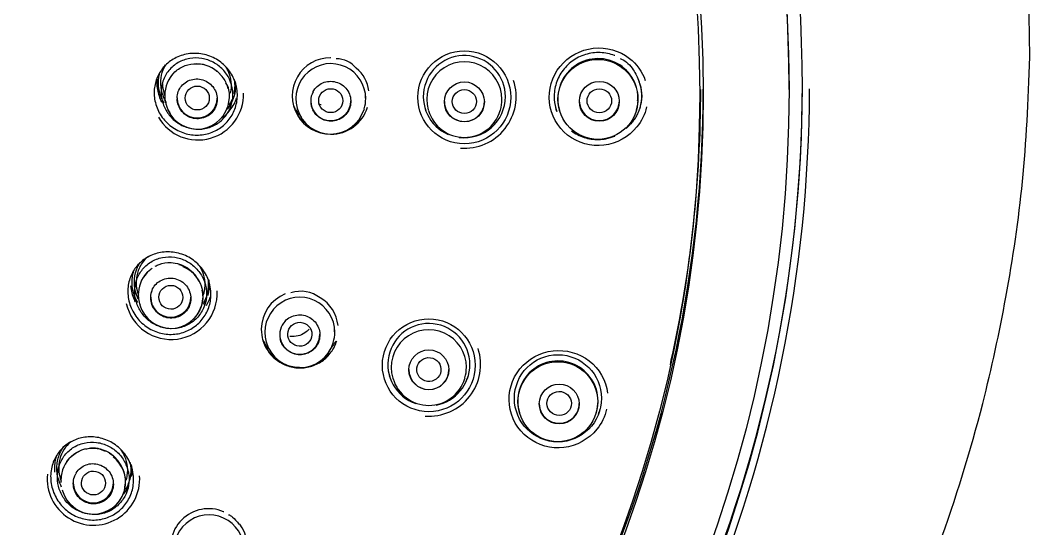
# Model space of a CAD drawing. Header units: millimetres. Extents: x -60 to 7633, y -2614 to 2146.
# Drawn here: x 5531.48 to 5569.26, y 1639.13 to 1658.15 of the extents above; entities that cross this region are included whole.
import ezdxf

# ---------------------------------------------------------------- set-up
doc = ezdxf.new("R2010")
doc.units = ezdxf.units.MM
doc.layers.get('0').update_dxf_attribs({"color": 250})

msp = doc.modelspace()

# ---------------------------------------------------------------- linework, layer by layer
at = {"linetype": 'Continuous'}
for p, q in [((5543.095, 1656.748), (5543.091, 1656.748)), ((5553.723, 1656.825), (5553.721, 1656.826)), ((5538.838, 1656.228), (5538.833, 1656.232)), ((5560.248, 1655.559), (5560.248, 1655.697)), ((5536.856, 1655.434), (5536.891, 1655.317)), ((5537.348, 1655.244), (5537.348, 1655.213)), ((5539.263, 1654.948), (5539.304, 1655.266)), ((5536.935, 1654.994), (5536.948, 1654.952)), ((5539.256, 1654.924), (5539.259, 1654.933)), ((5541.84, 1654.864), (5541.851, 1654.828)), ((5544.35, 1654.818), (5544.356, 1654.838)), ((5546.745, 1654.792), (5546.753, 1654.766)), ((5549.443, 1654.768), (5549.451, 1654.795)), ((5551.651, 1654.772), (5551.656, 1654.754)), ((5554.533, 1654.772), (5554.543, 1654.807)), ((5553.722, 1653.82), (5553.73, 1653.824)), ((5535.868, 1647.979), (5535.902, 1647.866)), ((5536.389, 1647.987), (5536.381, 1647.956)), ((5538.272, 1647.488), (5538.319, 1647.812)), ((5535.95, 1647.531), (5535.961, 1647.492)), ((5538.267, 1647.473), (5538.27, 1647.482)), ((5540.683, 1646.122), (5540.694, 1646.086)), ((5543.191, 1646.083), (5543.197, 1646.103)), ((5555.805, 1645.269), (5555.841, 1645.436)), ((5545.417, 1644.769), (5545.425, 1644.742)), ((5548.114, 1644.75), (5548.122, 1644.777)), ((5553.035, 1643.472), (5553.045, 1643.507)), ((5550.153, 1643.467), (5550.158, 1643.448)), ((5533.571, 1641.222), (5533.555, 1641.195)), ((5532.975, 1641.017), (5533.004, 1640.921)), ((5533.05, 1640.59), (5533.063, 1640.548)), ((5535.368, 1640.525), (5535.371, 1640.534)), ((5535.378, 1640.556), (5535.41, 1640.799)), ((5535.41, 1640.799), (5535.413, 1640.82)), ((5539.093, 1639.768), (5539.088, 1639.77))]:
    msp.add_line(p, q, dxfattribs=at)
for centre, radius in [((5548.096, 1655.267), 1.737), ((5553.095, 1655.189), 1.495), ((5548.098, 1655.096), 0.747), ((5553.148, 1655.118), 0.747), ((5546.767, 1645.249), 1.737), ((5546.769, 1645.077), 0.747), ((5551.599, 1644.013), 1.63), ((5551.596, 1643.886), 1.494), ((5551.647, 1643.802), 0.746)]:
    msp.add_circle(centre, radius, dxfattribs=at)
for centre, radius, start, end in [((5509.098, 1656.352), 60.161, 0.4064, 179.5936), ((5543.087, 1655.318), 1.43, 89.8326, 270.2457), ((5548.097, 1655.292), 1.535, 0, 246.6015), ((5553.098, 1655.212), 1.503, 0, 196.8924), ((5538.105, 1655.428), 1.085, 47.8382, 96.209), ((5543.099, 1655.219), 1.307, 0, 195.9059), ((5543.316, 1655.769), 0.938, 38.6462, 90.6699), ((5543.269, 1655.361), 1.263, 6.5012, 51.8793), ((5548.097, 1655.19), 1.406, 0, 196.343), ((5538.045, 1655.341), 1.162, 144.9469, 191.6126), ((5538.053, 1655.243), 1.264, 33.7948, 44.6901), ((5509.263, 1655.814), 51.485, 269.8154, 359.7687), ((5509.392, 1655.722), 51.623, 269.6734, 359.8451), ((5538.52, 1655.365), 0.79, 352.8226, 34.102), ((5548.105, 1655.294), 1.93, 265.3639, 18.11), ((5553.48, 1655.332), 1.266, 343.6999, 24.198), ((5553.115, 1655.323), 1.62, 343.9699, 19.2586), ((5538.127, 1655.381), 1.708, 210.2843, 1.5983), ((5543.087, 1655.129), 0.739, 152.1446, 207.8333), ((5543.099, 1655.219), 1.307, 343.1722, 0), ((5543.099, 1655.242), 1.296, 0, 4.151), ((5543.099, 1655.242), 1.296, 359.4919, 0), ((5548.097, 1655.292), 1.535, 262.9105, 0), ((5553.098, 1655.212), 1.503, 344.2229, 0), ((5553.098, 1655.24), 1.486, 355.7684, 0), ((5553.098, 1655.24), 1.486, 0, 0.7625), ((5538.153, 1655.358), 1.271, 191.4052, 196.7227), ((5538.101, 1655.28), 1.2, 195.8321, 342.9104), ((5538.153, 1655.358), 1.271, 200.9263, 202.2664), ((5538.112, 1655.341), 1.226, 202.2266, 213.5749), ((5543.095, 1655.353), 1.442, 195.9503, 225.1474), ((5543.095, 1655.65), 1.559, 210.1525, 225.382), ((5543.1, 1655.193), 1.299, 196.216, 343.2233), ((5543.108, 1655.318), 1.43, 269.4202, 342.9892), ((5548.097, 1655.326), 1.544, 196.5723, 201.3488), ((5548.097, 1655.19), 1.406, 343.5731, 0), ((5548.097, 1655.326), 1.544, 337.5505, 343.5249), ((5543.104, 1655.661), 1.656, 226.3218, 233.5218), ((5548.097, 1655.167), 1.399, 196.4777, 343.4826), ((5543.095, 1655.353), 1.442, 299.9929, 320.6539), ((5543.104, 1655.661), 1.656, 307.492, 312.1284), ((5537.051, 1647.902), 1.155, 129.5404, 176.5731), ((5537.124, 1647.822), 1.197, 237.5862, 68.0179), ((5537.068, 1647.803), 1.258, 40.951, 73.6103), ((5537.089, 1647.821), 1.23, 29.8551, 40.9862), ((5537.066, 1647.808), 1.258, 18.8718, 29.821), ((5537.125, 1647.935), 1.721, 192.6385, 3.1395), ((5537.021, 1647.747), 1.3, 2.8887, 14.0346), ((5537.152, 1647.893), 1.256, 176.4498, 187.4402), ((5537.114, 1647.888), 1.218, 187.4008, 198.8316), ((5541.93, 1646.59), 1.432, 112.0668, 247.489), ((5541.94, 1646.484), 1.309, 0, 196.2473), ((5541.975, 1646.825), 1.19, 52.4127, 108.0185), ((5542.038, 1646.606), 1.338, 5.7503, 60.3264), ((5537.113, 1647.829), 1.202, 196.2498, 342.8798), ((5541.927, 1646.395), 0.739, 136.9845, 192.7783), ((5541.94, 1646.507), 1.298, 0, 4.5911), ((5546.768, 1645.274), 1.535, 0, 251.5188), ((5546.768, 1645.172), 1.406, 0, 196.5737), ((5541.937, 1646.62), 1.444, 195.9522, 234.3113), ((5541.936, 1646.916), 1.561, 314.5873, 330.8759), ((5541.94, 1646.484), 1.309, 343.1611, 0), ((5541.94, 1646.507), 1.298, 359.3676, 0), ((5541.936, 1646.916), 1.561, 210.3723, 225.5754), ((5541.941, 1646.459), 1.3, 196.4784, 343.2443), ((5541.945, 1646.925), 1.658, 307.4902, 316.2236), ((5546.775, 1645.276), 1.931, 265.6043, 18.1364), ((5541.945, 1646.925), 1.658, 227.3016, 234.7307), ((5541.937, 1646.62), 1.444, 302.5784, 320.4117), ((5551.598, 1643.909), 1.501, 0, 197.003), ((5541.937, 1646.62), 1.444, 249.9089, 269.6602), ((5546.768, 1645.274), 1.535, 280.1518, 0), ((5546.768, 1645.172), 1.406, 343.6093, 0), ((5546.768, 1645.307), 1.544, 196.6021, 201.5484), ((5546.768, 1645.148), 1.399, 196.637, 343.4802), ((5546.768, 1645.307), 1.544, 337.581, 343.5505), ((5551.598, 1643.909), 1.501, 344.3449, 0), ((5551.599, 1644.057), 1.641, 196.9632, 202.0657), ((5551.599, 1644.057), 1.641, 337.9424, 344.0868), ((5534.158, 1640.972), 1.154, 114.2753, 161.5226), ((5534.209, 1641.295), 0.856, 57.9171, 110.1267), ((5534.224, 1640.875), 1.197, 222.6011, 52.6361), ((5534.167, 1640.87), 1.259, 26.1429, 58.8796), ((5534.242, 1640.943), 1.243, 161.4985, 172.6054), ((5534.198, 1640.885), 1.224, 14.9724, 26.1616), ((5534.217, 1640.999), 1.731, 174.2375, 4.0126), ((5534.209, 1640.946), 1.21, 172.5679, 184.0829), ((5534.177, 1640.88), 1.247, 3.9056, 14.9513), ((5534.215, 1640.886), 1.204, 196.1375, 342.5542), ((5538.526, 1638.46), 1.426, 66.7541, 202.748), ((5538.543, 1638.345), 1.31, 0, 196.1657), ((5538.547, 1638.439), 1.437, 286.9043, 37.3128)]:
    msp.add_arc(centre, radius, start, end, dxfattribs=at)
for centre, major_axis, start_param, end_param in [((5509.098, 1655.606), (51.65, 0), 0, 3.141593), ((5509.098, 1655.697), (51.15, 0), 0, 3.141593), ((5509.098, 1655.758), (51.65, 0), -0.830979, 0), ((5538.098, 1655.241), (0.75, 0), 3.141593, 6.283185), ((5509.098, 1655.567), (47.938, 0), 5.462101, 6.283185), ((5509.098, 1655.564), (-47.845, 0), 2.926675, 3.1416), ((5543.098, 1655.142), (0.75, 0), 3.141593, 6.283185), ((5548.098, 1655.108), (-0.75, 0), 0, 3.141593), ((5553.148, 1655.139), (0.75, 0), 3.141593, 6.283185), ((5537.109, 1647.791), (0.75, 0), 3.141593, 6.283185), ((5541.939, 1646.408), (-0.75, 0), 0, 3.141593), ((5546.769, 1645.089), (0.75, 0), 3.141593, 6.283185), ((5551.647, 1643.823), (-0.75, 0), 0, 3.141593), ((5534.212, 1640.849), (0.75, 0), 3.141593, 6.283185)]:
    msp.add_ellipse(centre, major_axis=major_axis, ratio=0.992546, start_param=start_param, end_param=end_param, dxfattribs=at)
for centre, major_axis, ratio in [((5509.098, 1655.559), (51.15, 0), 0.992546), ((5509.098, 1655.41), (47.938, 0), 0.992546), ((5509.098, 1655.388), (47.807, 0), 0.992546), ((5538.103, 1655.241), (0.45, 0), 0.992386), ((5543.097, 1655.142), (-0.451, 0), 0.991202), ((5553.148, 1655.139), (-0.459, 0), 0.974076), ((5548.099, 1655.108), (-0.453, 0), 0.985114), ((5537.114, 1647.79), (0.45, -0.002), 0.992407), ((5541.939, 1646.408), (-0.45, 0.018), 0.991355), ((5546.77, 1645.089), (-0.449, 0.059), 0.985618), ((5551.647, 1643.823), (-0.451, 0.086), 0.974784), ((5534.217, 1640.846), (0.45, -0.004), 0.992465)]:
    msp.add_ellipse(centre, major_axis=major_axis, ratio=ratio, dxfattribs=at)
for points, knots in [([(5554.919, 1654.907), (5554.855, 1654.634), (5554.73, 1654.376), (5554.249, 1653.785), (5553.793, 1653.534), (5552.838, 1653.421), (5552.342, 1653.555), (5551.58, 1654.153), (5551.332, 1654.603), (5551.228, 1655.554), (5551.377, 1656.052), (5551.985, 1656.798), (5552.44, 1657.046), (5553.407, 1657.157), (5553.904, 1657.016), (5554.548, 1656.514), (5554.755, 1656.225), (5554.869, 1655.899)], [0.0523215, 0.0523215, 0.0523215, 0.0523215, 0.125, 0.125, 0.25, 0.25, 0.375, 0.375, 0.5, 0.5, 0.625, 0.625, 0.75, 0.75, 0.875, 0.875, 0.9651814, 0.9651814, 0.9651814, 0.9651814]), ([(5522.843, 1481.091), (5522.843, 1481.571), (5522.844, 1482.775), (5522.847, 1485.179), (5522.852, 1488.282), (5522.86, 1491.89), (5522.875, 1497.224), (5522.904, 1504.223), (5522.957, 1512.406), (5523.028, 1520.179), (5523.116, 1527.296), (5523.224, 1533.929), (5523.356, 1540.332), (5523.513, 1546.396), (5523.697, 1552.054), (5523.894, 1556.945), (5524.099, 1561.14), (5524.309, 1564.719), (5524.54, 1568.027), (5524.795, 1571.051), (5525.08, 1573.799), (5525.36, 1576.03), (5525.652, 1577.972), (5525.994, 1579.894), (5526.451, 1582.005), (5527.09, 1584.359), (5528.015, 1587.045), (5529.302, 1589.972), (5530.993, 1593.048), (5533.052, 1596.171), (5535.221, 1599.006), (5537.421, 1601.592), (5539.507, 1603.861), (5541.576, 1605.962), (5543.425, 1607.744), (5544.898, 1609.124), (5546.109, 1610.246), (5547.238, 1611.292), (5548.45, 1612.428), (5549.874, 1613.797), (5551.616, 1615.548), (5553.736, 1617.838), (5555.92, 1620.453), (5558.058, 1623.335), (5560.07, 1626.408), (5562.089, 1629.95), (5564.08, 1634.013), (5565.985, 1638.661), (5567.444, 1643.331), (5568.42, 1647.871), (5569.078, 1652.281), (5569.194, 1655.072), (5569.257, 1656.787)], [0, 0, 0, 0, 0.006885, 0.020348, 0.037071, 0.056252, 0.077204, 0.121363, 0.166767, 0.206433, 0.244124, 0.279166, 0.311202, 0.345255, 0.374956, 0.400588, 0.422548, 0.441276, 0.457212, 0.474898, 0.489196, 0.500836, 0.510402, 0.5202, 0.531676, 0.544493, 0.558717, 0.57652, 0.594951, 0.614189, 0.635771, 0.651589, 0.668167, 0.684833, 0.698592, 0.709103, 0.716983, 0.724876, 0.733545, 0.74335, 0.756191, 0.772621, 0.792707, 0.810076, 0.829411, 0.850873, 0.874706, 0.901154, 0.930588, 0.95212, 0.975217, 1, 1, 1, 1]), ([(5539.593, 1655.511), (5539.612, 1655.344), (5539.602, 1655.172), (5539.564, 1655.009), (5539.527, 1654.846), (5539.461, 1654.689), (5539.372, 1654.549), (5539.283, 1654.408), (5539.168, 1654.281), (5539.038, 1654.179), (5538.906, 1654.074), (5538.754, 1653.992), (5538.596, 1653.938), (5538.433, 1653.882), (5538.258, 1653.853), (5538.086, 1653.854), (5537.908, 1653.855), (5537.729, 1653.887), (5537.56, 1653.947), (5537.388, 1654.008), (5537.224, 1654.1), (5537.08, 1654.217), (5536.937, 1654.333), (5536.812, 1654.476), (5536.715, 1654.635), (5536.623, 1654.787), (5536.555, 1654.958), (5536.519, 1655.133), (5536.486, 1655.296), (5536.479, 1655.467), (5536.501, 1655.63), (5536.522, 1655.787), (5536.568, 1655.942), (5536.637, 1656.081), (5536.707, 1656.223), (5536.801, 1656.354), (5536.911, 1656.465), (5537.028, 1656.582), (5537.167, 1656.681), (5537.316, 1656.753), (5537.474, 1656.83), (5537.647, 1656.88), (5537.824, 1656.9), (5538.003, 1656.921), (5538.191, 1656.91), (5538.37, 1656.868), (5538.547, 1656.827), (5538.721, 1656.753), (5538.876, 1656.654), (5539.027, 1656.557), (5539.163, 1656.433), (5539.274, 1656.292), (5539.381, 1656.154), (5539.467, 1655.996), (5539.522, 1655.831), (5539.557, 1655.727), (5539.581, 1655.619), (5539.593, 1655.511)], [0, 0, 0, 0, 0.05159, 0.05159, 0.05159, 0.103165, 0.103165, 0.103165, 0.155031, 0.155031, 0.155031, 0.207677, 0.207677, 0.207677, 0.261704, 0.261704, 0.261704, 0.317412, 0.317412, 0.317412, 0.374508, 0.374508, 0.374508, 0.431462, 0.431462, 0.431462, 0.486068, 0.486068, 0.486068, 0.537048, 0.537048, 0.537048, 0.586025, 0.586025, 0.586025, 0.635882, 0.635882, 0.635882, 0.688883, 0.688883, 0.688883, 0.744871, 0.744871, 0.744871, 0.802044, 0.802044, 0.802044, 0.858607, 0.858607, 0.858607, 0.913488, 0.913488, 0.913488, 0.966777, 0.966777, 0.966777, 1, 1, 1, 1]), ([(5539.429, 1655.514), (5539.413, 1655.661), (5539.371, 1655.807), (5539.308, 1655.941), (5539.245, 1656.075), (5539.159, 1656.2), (5539.056, 1656.307), (5538.953, 1656.415), (5538.831, 1656.507), (5538.7, 1656.576), (5538.567, 1656.647), (5538.422, 1656.696), (5538.275, 1656.72), (5538.125, 1656.745), (5537.97, 1656.745), (5537.822, 1656.72), (5537.671, 1656.695), (5537.523, 1656.642), (5537.391, 1656.567), (5537.257, 1656.491), (5537.136, 1656.389), (5537.037, 1656.27), (5536.942, 1656.153), (5536.865, 1656.016), (5536.816, 1655.87), (5536.771, 1655.733), (5536.748, 1655.583), (5536.751, 1655.435), (5536.753, 1655.296), (5536.779, 1655.153), (5536.825, 1655.02), (5536.871, 1654.887), (5536.938, 1654.76), (5537.021, 1654.647), (5537.108, 1654.529), (5537.214, 1654.423), (5537.332, 1654.338), (5537.457, 1654.248), (5537.598, 1654.178), (5537.745, 1654.133), (5537.762, 1654.128), (5537.781, 1654.123), (5537.799, 1654.118)], [0, 0, 0, 0, 0.0519333, 0.0519333, 0.0519333, 0.1038458, 0.1038458, 0.1038458, 0.156234, 0.156234, 0.156234, 0.2096079, 0.2096079, 0.2096079, 0.2645365, 0.2645365, 0.2645365, 0.3209849, 0.3209849, 0.3209849, 0.3782048, 0.3782048, 0.3782048, 0.4338931, 0.4338931, 0.4338931, 0.486145, 0.486145, 0.486145, 0.5354388, 0.5354388, 0.5354388, 0.5847283, 0.5847283, 0.5847283, 0.6366343, 0.6366343, 0.6366343, 0.6918403, 0.6918403, 0.6918403, 0.6986153, 0.6986153, 0.6986153, 0.6986153]), ([(5553.721, 1656.826), (5553.721, 1656.826), (5553.721, 1656.826), (5553.721, 1656.826), (5553.55, 1656.893), (5553.365, 1656.932), (5553.18, 1656.938), (5552.996, 1656.945), (5552.807, 1656.92), (5552.629, 1656.866), (5552.453, 1656.812), (5552.283, 1656.727), (5552.133, 1656.618), (5551.985, 1656.509), (5551.853, 1656.374), (5551.749, 1656.223), (5551.645, 1656.072), (5551.565, 1655.902), (5551.517, 1655.726), (5551.469, 1655.551), (5551.451, 1655.365), (5551.464, 1655.184), (5551.474, 1655.032), (5551.507, 1654.88), (5551.561, 1654.737)], [0, 0, 0, 0, 0.0000094, 0.0000094, 0.0000094, 0.0870456, 0.0870456, 0.0870456, 0.1741038, 0.1741038, 0.1741038, 0.2606279, 0.2606279, 0.2606279, 0.3466746, 0.3466746, 0.3466746, 0.4324497, 0.4324497, 0.4324497, 0.5179914, 0.5179914, 0.5179914, 0.589893, 0.589893, 0.589893, 0.589893]), ([(5553.925, 1656.717), (5553.943, 1656.71), (5554.137, 1656.64), (5554.436, 1656.327), (5554.569, 1656.02), (5554.634, 1655.851)], [0, 0, 0, 0, 0.044163, 0.568659, 1, 1, 1, 1]), ([(5536.95, 1655.069), (5536.946, 1655.076), (5536.942, 1655.082), (5536.938, 1655.089), (5536.857, 1655.227), (5536.797, 1655.382), (5536.766, 1655.539), (5536.736, 1655.687), (5536.73, 1655.842), (5536.749, 1655.99), (5536.768, 1656.132), (5536.81, 1656.272), (5536.871, 1656.398), (5536.884, 1656.426), (5536.899, 1656.454), (5536.915, 1656.481)], [0.3767909, 0.3767909, 0.3767909, 0.3767909, 0.3793711, 0.3793711, 0.3793711, 0.4340887, 0.4340887, 0.4340887, 0.4854313, 0.4854313, 0.4854313, 0.5347856, 0.5347856, 0.5347856, 0.5458346, 0.5458346, 0.5458346, 0.5458346]), ([(5537.05, 1655.923), (5537.107, 1656.032), (5537.273, 1656.258), (5537.636, 1656.479), (5538.023, 1656.546), (5538.261, 1656.514), (5538.345, 1656.494)], [0.571897, 0.571897, 0.571897, 0.571897, 0.6221125, 0.6854088, 0.748651, 0.7839854, 0.7839854, 0.7839854, 0.7839854]), ([(5539.351, 1655.426), (5539.382, 1655.561), (5539.39, 1655.705), (5539.375, 1655.845), (5539.36, 1655.985), (5539.321, 1656.124), (5539.261, 1656.252), (5539.239, 1656.301), (5539.213, 1656.348), (5539.184, 1656.394)], [0, 0, 0, 0, 0.0513022, 0.0513022, 0.0513022, 0.1025998, 0.1025998, 0.1025998, 0.1221373, 0.1221373, 0.1221373, 0.1221373]), ([(5536.656, 1655.685), (5536.643, 1655.832), (5536.653, 1655.983), (5536.686, 1656.124), (5536.69, 1656.144), (5536.696, 1656.165), (5536.702, 1656.186)], [0, 0, 0, 0, 0.04822808, 0.04822808, 0.04822808, 0.05534237, 0.05534237, 0.05534237, 0.05534237]), ([(5537.348, 1655.244), (5537.349, 1655.326), (5537.365, 1655.407), (5537.393, 1655.482), (5537.421, 1655.558), (5537.462, 1655.629), (5537.513, 1655.69), (5537.565, 1655.752), (5537.628, 1655.807), (5537.698, 1655.849), (5537.769, 1655.891), (5537.849, 1655.922), (5537.931, 1655.939), (5538.014, 1655.956), (5538.102, 1655.958), (5538.187, 1655.947), (5538.272, 1655.935), (5538.356, 1655.908), (5538.433, 1655.868), (5538.509, 1655.829), (5538.579, 1655.776), (5538.638, 1655.714), (5538.697, 1655.653), (5538.746, 1655.581), (5538.781, 1655.504), (5538.815, 1655.427), (5538.837, 1655.344), (5538.845, 1655.261), (5538.852, 1655.179), (5538.845, 1655.094), (5538.825, 1655.014), (5538.805, 1654.935), (5538.771, 1654.858), (5538.725, 1654.79), (5538.68, 1654.721), (5538.622, 1654.66), (5538.556, 1654.611), (5538.49, 1654.562), (5538.414, 1654.523), (5538.336, 1654.499), (5538.256, 1654.474), (5538.171, 1654.462), (5538.087, 1654.465), (5538.002, 1654.468), (5537.917, 1654.486), (5537.837, 1654.517), (5537.757, 1654.548), (5537.681, 1654.594), (5537.616, 1654.65), (5537.55, 1654.707), (5537.493, 1654.775), (5537.45, 1654.85), (5537.407, 1654.924), (5537.377, 1655.006), (5537.361, 1655.089), (5537.353, 1655.13), (5537.349, 1655.172), (5537.348, 1655.213)], [0, 0, 0, 0, 0.052316, 0.052316, 0.052316, 0.10457, 0.10457, 0.10457, 0.157996, 0.157996, 0.157996, 0.212776, 0.212776, 0.212776, 0.268194, 0.268194, 0.268194, 0.323514, 0.323514, 0.323514, 0.378292, 0.378292, 0.378292, 0.432407, 0.432407, 0.432407, 0.485943, 0.485943, 0.485943, 0.539124, 0.539124, 0.539124, 0.592211, 0.592211, 0.592211, 0.645494, 0.645494, 0.645494, 0.699209, 0.699209, 0.699209, 0.753548, 0.753548, 0.753548, 0.808509, 0.808509, 0.808509, 0.86392, 0.86392, 0.86392, 0.919237, 0.919237, 0.919237, 0.973631, 0.973631, 0.973631, 1, 1, 1, 1]), ([(5539.055, 1656.012), (5539.061, 1656.004), (5539.149, 1655.876), (5539.212, 1655.729), (5539.244, 1655.586)], [0.90244178, 0.90244178, 0.90244178, 0.90244178, 0.90611771, 0.96508444, 0.96508444, 0.96508444, 0.96508444]), ([(5536.594, 1655.687), (5536.608, 1655.522), (5536.65, 1655.356), (5536.716, 1655.203), (5536.733, 1655.163), (5536.752, 1655.124), (5536.772, 1655.085)], [0, 0, 0, 0, 0.05098245, 0.05098245, 0.05098245, 0.06430194, 0.06430194, 0.06430194, 0.06430194]), ([(5536.858, 1655.061), (5536.801, 1655.157), (5536.755, 1655.26), (5536.72, 1655.367), (5536.687, 1655.47), (5536.665, 1655.578), (5536.656, 1655.685)], [0.92858528, 0.92858528, 0.92858528, 0.92858528, 0.96499752, 0.96499752, 0.96499752, 1, 1, 1, 1]), ([(5539.523, 1655.864), (5539.535, 1655.759), (5539.535, 1655.653), (5539.524, 1655.549), (5539.507, 1655.395), (5539.463, 1655.241), (5539.396, 1655.102), (5539.35, 1655.004), (5539.291, 1654.912), (5539.223, 1654.828)], [0.4963391, 0.4963391, 0.4963391, 0.4963391, 0.5306013, 0.5306013, 0.5306013, 0.5818658, 0.5818658, 0.5818658, 0.6177373, 0.6177373, 0.6177373, 0.6177373]), ([(5539.484, 1655.939), (5539.497, 1655.862), (5539.503, 1655.785), (5539.502, 1655.708), (5539.501, 1655.609), (5539.49, 1655.511), (5539.468, 1655.415)], [0.94031758, 0.94031758, 0.94031758, 0.94031758, 0.96659281, 0.96659281, 0.96659281, 1, 1, 1, 1]), ([(5542.433, 1655.474), (5542.472, 1655.548), (5542.525, 1655.615), (5542.586, 1655.671), (5542.647, 1655.728), (5542.719, 1655.774), (5542.796, 1655.807), (5542.873, 1655.839), (5542.957, 1655.859), (5543.041, 1655.865), (5543.125, 1655.87), (5543.211, 1655.862), (5543.292, 1655.839), (5543.373, 1655.817), (5543.452, 1655.78), (5543.522, 1655.733), (5543.591, 1655.685), (5543.653, 1655.625), (5543.703, 1655.557), (5543.752, 1655.489), (5543.791, 1655.412), (5543.815, 1655.332), (5543.84, 1655.252), (5543.85, 1655.167), (5543.847, 1655.084), (5543.843, 1655.001), (5543.825, 1654.918), (5543.794, 1654.841), (5543.763, 1654.764), (5543.718, 1654.691), (5543.663, 1654.629), (5543.608, 1654.566), (5543.542, 1654.513), (5543.469, 1654.472), (5543.396, 1654.432), (5543.315, 1654.403), (5543.232, 1654.389), (5543.15, 1654.374), (5543.063, 1654.374), (5542.98, 1654.388), (5542.897, 1654.402), (5542.815, 1654.43), (5542.741, 1654.47), (5542.667, 1654.511), (5542.599, 1654.565), (5542.542, 1654.627), (5542.5, 1654.674), (5542.463, 1654.727), (5542.433, 1654.784)], [0, 0, 0, 0, 0.063439, 0.063439, 0.063439, 0.126866, 0.126866, 0.126866, 0.19049, 0.19049, 0.19049, 0.2542, 0.2542, 0.2542, 0.317862, 0.317862, 0.317862, 0.381399, 0.381399, 0.381399, 0.444801, 0.444801, 0.444801, 0.508096, 0.508096, 0.508096, 0.571336, 0.571336, 0.571336, 0.634582, 0.634582, 0.634582, 0.697889, 0.697889, 0.697889, 0.761311, 0.761311, 0.761311, 0.82487, 0.82487, 0.82487, 0.888545, 0.888545, 0.888545, 0.952253, 0.952253, 0.952253, 1, 1, 1, 1]), ([(5537.883, 1654.099), (5537.992, 1654.078), (5538.103, 1654.071), (5538.212, 1654.077), (5538.368, 1654.085), (5538.525, 1654.123), (5538.668, 1654.186), (5538.807, 1654.247), (5538.938, 1654.335), (5539.047, 1654.442), (5539.154, 1654.546), (5539.244, 1654.67), (5539.309, 1654.806), (5539.372, 1654.938), (5539.414, 1655.084), (5539.429, 1655.232), (5539.439, 1655.325), (5539.439, 1655.42), (5539.429, 1655.514)], [0.7090143, 0.7090143, 0.7090143, 0.7090143, 0.7488724, 0.7488724, 0.7488724, 0.8056216, 0.8056216, 0.8056216, 0.8608922, 0.8608922, 0.8608922, 0.9145128, 0.9145128, 0.9145128, 0.9670414, 0.9670414, 0.9670414, 1, 1, 1, 1]), ([(5539.049, 1654.516), (5539.14, 1654.583), (5539.224, 1654.662), (5539.298, 1654.748), (5539.408, 1654.877), (5539.496, 1655.028), (5539.556, 1655.188), (5539.561, 1655.202), (5539.566, 1655.216), (5539.571, 1655.23)], [0.34227603, 0.34227603, 0.34227603, 0.34227603, 0.37787347, 0.37787347, 0.37787347, 0.43107669, 0.43107669, 0.43107669, 0.43570615, 0.43570615, 0.43570615, 0.43570615]), ([(5539.385, 1655.168), (5539.359, 1655.108), (5539.328, 1655.05), (5539.293, 1654.995), (5539.29, 1654.99), (5539.287, 1654.985), (5539.284, 1654.981)], [0.02984001, 0.02984001, 0.02984001, 0.02984001, 0.05239971, 0.05239971, 0.05239971, 0.05437328, 0.05437328, 0.05437328, 0.05437328]), ([(5554.678, 1654.91), (5554.678, 1654.909), (5554.677, 1654.907), (5554.669, 1654.879), (5554.66, 1654.853), (5554.646, 1654.815), (5554.642, 1654.802), (5554.632, 1654.776), (5554.626, 1654.763), (5554.616, 1654.738), (5554.611, 1654.727), (5554.601, 1654.704), (5554.596, 1654.693), (5554.58, 1654.658), (5554.568, 1654.635), (5554.532, 1654.566), (5554.505, 1654.52), (5554.445, 1654.43), (5554.413, 1654.385), (5554.36, 1654.32), (5554.341, 1654.298), (5554.313, 1654.266), (5554.303, 1654.256), (5554.288, 1654.24), (5554.283, 1654.235), (5554.273, 1654.224), (5554.267, 1654.219), (5554.258, 1654.21), (5554.255, 1654.206), (5554.247, 1654.199), (5554.243, 1654.195), (5554.231, 1654.183), (5554.223, 1654.175), (5554.197, 1654.151), (5554.18, 1654.136), (5554.153, 1654.113), (5554.146, 1654.107), (5554.138, 1654.1)], [0.04637574, 0.04637574, 0.04637574, 0.04637574, 0.046875, 0.046875, 0.0546875, 0.0546875, 0.05859375, 0.05859375, 0.0625, 0.0625, 0.06640625, 0.06640625, 0.0703125, 0.0703125, 0.078125, 0.078125, 0.09375, 0.09375, 0.109375, 0.109375, 0.1171875, 0.1171875, 0.12109375, 0.12109375, 0.12304688, 0.12304688, 0.125, 0.125, 0.12695312, 0.12695312, 0.12890625, 0.12890625, 0.1328125, 0.1328125, 0.140625, 0.140625, 0.1437992, 0.1437992, 0.1437992, 0.1437992]), ([(5552.104, 1654.011), (5552.174, 1653.959), (5552.249, 1653.912), (5552.326, 1653.872), (5552.487, 1653.788), (5552.665, 1653.731), (5552.846, 1653.705), (5553.027, 1653.679), (5553.215, 1653.684), (5553.395, 1653.72), (5553.507, 1653.742), (5553.617, 1653.776), (5553.722, 1653.82), (5553.722, 1653.82), (5553.722, 1653.82), (5553.722, 1653.82)], [0.7338719, 0.7338719, 0.7338719, 0.7338719, 0.7749545, 0.7749545, 0.7749545, 0.8607445, 0.8607445, 0.8607445, 0.9468981, 0.9468981, 0.9468981, 0.9999906, 0.9999906, 0.9999906, 1, 1, 1, 1]), ([(5538.603, 1648.092), (5538.624, 1647.924), (5538.617, 1647.752), (5538.582, 1647.587), (5538.547, 1647.423), (5538.483, 1647.263), (5538.396, 1647.121), (5538.309, 1646.978), (5538.197, 1646.849), (5538.068, 1646.744), (5537.938, 1646.638), (5537.789, 1646.553), (5537.633, 1646.497), (5537.473, 1646.438), (5537.301, 1646.407), (5537.131, 1646.405), (5536.957, 1646.402), (5536.78, 1646.43), (5536.615, 1646.485), (5536.444, 1646.542), (5536.281, 1646.628), (5536.138, 1646.738), (5535.992, 1646.851), (5535.863, 1646.99), (5535.762, 1647.146), (5535.662, 1647.3), (5535.586, 1647.476), (5535.544, 1647.656), (5535.504, 1647.828), (5535.493, 1648.01), (5535.514, 1648.186), (5535.533, 1648.349), (5535.58, 1648.511), (5535.651, 1648.658), (5535.72, 1648.8), (5535.813, 1648.931), (5535.922, 1649.041), (5536.034, 1649.156), (5536.166, 1649.252), (5536.309, 1649.323), (5536.459, 1649.399), (5536.625, 1649.45), (5536.792, 1649.472), (5536.969, 1649.496), (5537.152, 1649.49), (5537.329, 1649.453), (5537.508, 1649.416), (5537.685, 1649.347), (5537.844, 1649.251), (5538, 1649.156), (5538.142, 1649.033), (5538.259, 1648.891), (5538.372, 1648.753), (5538.463, 1648.593), (5538.523, 1648.425), (5538.562, 1648.317), (5538.589, 1648.205), (5538.603, 1648.092)], [0, 0, 0, 0, 0.051582, 0.051582, 0.051582, 0.103169, 0.103169, 0.103169, 0.154741, 0.154741, 0.154741, 0.20661, 0.20661, 0.20661, 0.259531, 0.259531, 0.259531, 0.313857, 0.313857, 0.313857, 0.369821, 0.369821, 0.369821, 0.426929, 0.426929, 0.426929, 0.483747, 0.483747, 0.483747, 0.537798, 0.537798, 0.537798, 0.588241, 0.588241, 0.588241, 0.637076, 0.637076, 0.637076, 0.687474, 0.687474, 0.687474, 0.740966, 0.740966, 0.740966, 0.797283, 0.797283, 0.797283, 0.854541, 0.854541, 0.854541, 0.910851, 0.910851, 0.910851, 0.965417, 0.965417, 0.965417, 1, 1, 1, 1]), ([(5538.439, 1648.084), (5538.42, 1648.232), (5538.377, 1648.38), (5538.311, 1648.515), (5538.246, 1648.649), (5538.157, 1648.774), (5538.053, 1648.881), (5537.948, 1648.989), (5537.823, 1649.08), (5537.691, 1649.148), (5537.555, 1649.218), (5537.406, 1649.266), (5537.257, 1649.288), (5537.104, 1649.311), (5536.946, 1649.307), (5536.796, 1649.277), (5536.643, 1649.247), (5536.494, 1649.188), (5536.362, 1649.106), (5536.233, 1649.025), (5536.115, 1648.919), (5536.022, 1648.795), (5535.934, 1648.678), (5535.864, 1648.542), (5535.82, 1648.399), (5535.779, 1648.265), (5535.76, 1648.121), (5535.763, 1647.98), (5535.766, 1647.84), (5535.792, 1647.698), (5535.837, 1647.566), (5535.884, 1647.427), (5535.953, 1647.296), (5536.04, 1647.179), (5536.131, 1647.056), (5536.244, 1646.946), (5536.37, 1646.859), (5536.5, 1646.769), (5536.647, 1646.701), (5536.8, 1646.66), (5536.952, 1646.62), (5537.115, 1646.606), (5537.272, 1646.621), (5537.425, 1646.636), (5537.578, 1646.678), (5537.717, 1646.746), (5537.852, 1646.811), (5537.978, 1646.902), (5538.083, 1647.011), (5538.186, 1647.117), (5538.271, 1647.243), (5538.332, 1647.379), (5538.393, 1647.513), (5538.431, 1647.659), (5538.443, 1647.806), (5538.451, 1647.898), (5538.45, 1647.992), (5538.439, 1648.084)], [0, 0, 0, 0, 0.05249, 0.05249, 0.05249, 0.104939, 0.104939, 0.104939, 0.158143, 0.158143, 0.158143, 0.212787, 0.212787, 0.212787, 0.269025, 0.269025, 0.269025, 0.326226, 0.326226, 0.326226, 0.38235, 0.38235, 0.38235, 0.435206, 0.435206, 0.435206, 0.48478, 0.48478, 0.48478, 0.533881, 0.533881, 0.533881, 0.585255, 0.585255, 0.585255, 0.639962, 0.639962, 0.639962, 0.696843, 0.696843, 0.696843, 0.753817, 0.753817, 0.753817, 0.809276, 0.809276, 0.809276, 0.863158, 0.863158, 0.863158, 0.915805, 0.915805, 0.915805, 0.967745, 0.967745, 0.967745, 1, 1, 1, 1]), ([(5536.25, 1649.303), (5536.172, 1649.238), (5536.102, 1649.162), (5536.043, 1649.079), (5535.961, 1648.965), (5535.898, 1648.833), (5535.86, 1648.696), (5535.825, 1648.568), (5535.809, 1648.432), (5535.815, 1648.298), (5535.82, 1648.187), (5535.839, 1648.076), (5535.871, 1647.97)], [0.3960647, 0.3960647, 0.3960647, 0.3960647, 0.4345271, 0.4345271, 0.4345271, 0.4869381, 0.4869381, 0.4869381, 0.5354657, 0.5354657, 0.5354657, 0.5756839, 0.5756839, 0.5756839, 0.5756839]), ([(5535.669, 1648.223), (5535.655, 1648.37), (5535.664, 1648.522), (5535.695, 1648.666), (5535.704, 1648.709), (5535.716, 1648.751), (5535.729, 1648.793)], [0, 0, 0, 0, 0.04811193, 0.04811193, 0.04811193, 0.06250379, 0.06250379, 0.06250379, 0.06250379]), ([(5535.894, 1647.723), (5535.85, 1647.813), (5535.816, 1647.908), (5535.791, 1648.004), (5535.753, 1648.16), (5535.74, 1648.325), (5535.755, 1648.484), (5535.769, 1648.633), (5535.808, 1648.782), (5535.869, 1648.917), (5535.897, 1648.978), (5535.929, 1649.037), (5535.965, 1649.093)], [0.3975208, 0.3975208, 0.3975208, 0.3975208, 0.4315427, 0.4315427, 0.4315427, 0.4860366, 0.4860366, 0.4860366, 0.5370264, 0.5370264, 0.5370264, 0.5601736, 0.5601736, 0.5601736, 0.5601736]), ([(5536.101, 1648.546), (5536.153, 1648.634), (5536.25, 1648.756), (5536.368, 1648.852), (5536.412, 1648.883)], [0.58300441, 0.58300441, 0.58300441, 0.58300441, 0.62410001, 0.64624401, 0.64624401, 0.64624401, 0.64624401]), ([(5536.522, 1648.95), (5536.571, 1648.976), (5536.76, 1649.06), (5537.179, 1649.127), (5537.549, 1649.01), (5537.734, 1648.89)], [0.6643432, 0.6643432, 0.6643432, 0.6643432, 0.6876286, 0.7511008, 0.8398586, 0.8398586, 0.8398586, 0.8398586]), ([(5538.373, 1648.025), (5538.399, 1648.163), (5538.401, 1648.309), (5538.381, 1648.449), (5538.36, 1648.589), (5538.315, 1648.728), (5538.251, 1648.854), (5538.228, 1648.898), (5538.203, 1648.941), (5538.176, 1648.982)], [0, 0, 0, 0, 0.0515506, 0.0515506, 0.0515506, 0.1030657, 0.1030657, 0.1030657, 0.1210069, 0.1210069, 0.1210069, 0.1210069]), ([(5536.389, 1647.987), (5536.412, 1648.065), (5536.448, 1648.139), (5536.495, 1648.205), (5536.542, 1648.27), (5536.601, 1648.328), (5536.666, 1648.374), (5536.733, 1648.422), (5536.809, 1648.458), (5536.887, 1648.48), (5536.968, 1648.503), (5537.054, 1648.512), (5537.138, 1648.507), (5537.223, 1648.502), (5537.309, 1648.482), (5537.389, 1648.449), (5537.468, 1648.415), (5537.543, 1648.368), (5537.607, 1648.31), (5537.67, 1648.252), (5537.725, 1648.183), (5537.766, 1648.108), (5537.807, 1648.034), (5537.835, 1647.951), (5537.849, 1647.868), (5537.863, 1647.785), (5537.863, 1647.699), (5537.848, 1647.617), (5537.834, 1647.536), (5537.805, 1647.456), (5537.765, 1647.384), (5537.725, 1647.312), (5537.671, 1647.247), (5537.609, 1647.193), (5537.547, 1647.138), (5537.475, 1647.094), (5537.399, 1647.064), (5537.322, 1647.033), (5537.238, 1647.015), (5537.155, 1647.012), (5537.071, 1647.008), (5536.986, 1647.019), (5536.905, 1647.044), (5536.823, 1647.068), (5536.745, 1647.108), (5536.676, 1647.158), (5536.606, 1647.209), (5536.544, 1647.273), (5536.495, 1647.344), (5536.446, 1647.415), (5536.409, 1647.496), (5536.386, 1647.579), (5536.364, 1647.661), (5536.355, 1647.749), (5536.361, 1647.833), (5536.364, 1647.875), (5536.371, 1647.916), (5536.381, 1647.956)], [0, 0, 0, 0, 0.052316, 0.052316, 0.052316, 0.10457, 0.10457, 0.10457, 0.157996, 0.157996, 0.157996, 0.212776, 0.212776, 0.212776, 0.268194, 0.268194, 0.268194, 0.323514, 0.323514, 0.323514, 0.378292, 0.378292, 0.378292, 0.432407, 0.432407, 0.432407, 0.485943, 0.485943, 0.485943, 0.539124, 0.539124, 0.539124, 0.592211, 0.592211, 0.592211, 0.645494, 0.645494, 0.645494, 0.699209, 0.699209, 0.699209, 0.753548, 0.753548, 0.753548, 0.808509, 0.808509, 0.808509, 0.86392, 0.86392, 0.86392, 0.919237, 0.919237, 0.919237, 0.973631, 0.973631, 0.973631, 1, 1, 1, 1]), ([(5538.532, 1648.446), (5538.545, 1648.346), (5538.548, 1648.245), (5538.54, 1648.146), (5538.532, 1648.045), (5538.513, 1647.944), (5538.484, 1647.846)], [0.49444511, 0.49444511, 0.49444511, 0.49444511, 0.52697655, 0.52697655, 0.52697655, 0.56016326, 0.56016326, 0.56016326, 0.56016326]), ([(5538.491, 1648.518), (5538.503, 1648.451), (5538.511, 1648.382), (5538.513, 1648.314), (5538.516, 1648.214), (5538.509, 1648.112), (5538.49, 1648.013)], [0.94283091, 0.94283091, 0.94283091, 0.94283091, 0.96600423, 0.96600423, 0.96600423, 1, 1, 1, 1]), ([(5535.605, 1648.215), (5535.621, 1648.041), (5535.667, 1647.867), (5535.737, 1647.708), (5535.751, 1647.677), (5535.766, 1647.647), (5535.781, 1647.616)], [0, 0, 0, 0, 0.05362246, 0.05362246, 0.05362246, 0.06412063, 0.06412063, 0.06412063, 0.06412063]), ([(5535.875, 1647.594), (5535.829, 1647.672), (5535.789, 1647.754), (5535.757, 1647.839), (5535.712, 1647.962), (5535.681, 1648.092), (5535.669, 1648.223)], [0.92752946, 0.92752946, 0.92752946, 0.92752946, 0.95729427, 0.95729427, 0.95729427, 1, 1, 1, 1]), ([(5538.49, 1648.013), (5538.462, 1647.863), (5538.408, 1647.716), (5538.332, 1647.584), (5538.325, 1647.572), (5538.318, 1647.56), (5538.311, 1647.549)], [0, 0, 0, 0, 0.05215509, 0.05215509, 0.05215509, 0.05693566, 0.05693566, 0.05693566, 0.05693566]), ([(5538.448, 1647.484), (5538.505, 1647.58), (5538.552, 1647.683), (5538.587, 1647.788), (5538.589, 1647.794), (5538.591, 1647.8), (5538.592, 1647.806)], [0.40155906, 0.40155906, 0.40155906, 0.40155906, 0.43591328, 0.43591328, 0.43591328, 0.43786879, 0.43786879, 0.43786879, 0.43786879]), ([(5541.387, 1646.899), (5541.444, 1646.96), (5541.513, 1647.012), (5541.587, 1647.05), (5541.661, 1647.089), (5541.743, 1647.115), (5541.825, 1647.127), (5541.909, 1647.138), (5541.995, 1647.136), (5542.078, 1647.12), (5542.16, 1647.104), (5542.242, 1647.073), (5542.314, 1647.031), (5542.387, 1646.988), (5542.454, 1646.932), (5542.509, 1646.868), (5542.563, 1646.805), (5542.608, 1646.73), (5542.638, 1646.652), (5542.669, 1646.574), (5542.686, 1646.49), (5542.689, 1646.406), (5542.691, 1646.323), (5542.68, 1646.238), (5542.654, 1646.159), (5542.629, 1646.079), (5542.59, 1646.003), (5542.54, 1645.937), (5542.49, 1645.87), (5542.427, 1645.812), (5542.358, 1645.766), (5542.288, 1645.72), (5542.21, 1645.685), (5542.129, 1645.665), (5542.048, 1645.644), (5541.962, 1645.637), (5541.878, 1645.645), (5541.795, 1645.652), (5541.711, 1645.674), (5541.634, 1645.709), (5541.557, 1645.744), (5541.485, 1645.792), (5541.424, 1645.85), (5541.363, 1645.908), (5541.311, 1645.978), (5541.272, 1646.053), (5541.243, 1646.109), (5541.221, 1646.17), (5541.207, 1646.232)], [0, 0, 0, 0, 0.063439, 0.063439, 0.063439, 0.126866, 0.126866, 0.126866, 0.19049, 0.19049, 0.19049, 0.2542, 0.2542, 0.2542, 0.317862, 0.317862, 0.317862, 0.381399, 0.381399, 0.381399, 0.444801, 0.444801, 0.444801, 0.508096, 0.508096, 0.508096, 0.571336, 0.571336, 0.571336, 0.634582, 0.634582, 0.634582, 0.697889, 0.697889, 0.697889, 0.761311, 0.761311, 0.761311, 0.82487, 0.82487, 0.82487, 0.888545, 0.888545, 0.888545, 0.952253, 0.952253, 0.952253, 1, 1, 1, 1]), ([(5542.29, 1646.596), (5542.257, 1646.56), (5542.221, 1646.526), (5542.183, 1646.496), (5542.111, 1646.44), (5542.027, 1646.395), (5541.94, 1646.365), (5541.852, 1646.335), (5541.758, 1646.32), (5541.664, 1646.321), (5541.63, 1646.321), (5541.595, 1646.324), (5541.561, 1646.328)], [0.6114956, 0.6114956, 0.6114956, 0.6114956, 0.6394627, 0.6394627, 0.6394627, 0.6921999, 0.6921999, 0.6921999, 0.7456521, 0.7456521, 0.7456521, 0.7653755, 0.7653755, 0.7653755, 0.7653755]), ([(5541.382, 1645.267), (5541.382, 1645.267), (5541.382, 1645.267), (5541.382, 1645.267), (5541.531, 1645.204), (5541.692, 1645.164), (5541.854, 1645.153), (5542.015, 1645.142), (5542.18, 1645.159), (5542.336, 1645.202), (5542.491, 1645.245), (5542.641, 1645.315), (5542.773, 1645.407), (5542.904, 1645.499), (5543.022, 1645.615), (5543.115, 1645.745), (5543.205, 1645.871), (5543.275, 1646.014), (5543.32, 1646.163)], [0, 0, 0, 0, 0.0000106, 0.0000106, 0.0000106, 0.0861689, 0.0861689, 0.0861689, 0.1723896, 0.1723896, 0.1723896, 0.2584654, 0.2584654, 0.2584654, 0.344312, 0.344312, 0.344312, 0.4273723, 0.4273723, 0.4273723, 0.4273723]), ([(5553.422, 1643.607), (5553.36, 1643.334), (5553.236, 1643.076), (5552.756, 1642.483), (5552.3, 1642.232), (5551.344, 1642.117), (5550.849, 1642.251), (5550.087, 1642.843), (5549.836, 1643.291), (5549.727, 1644.24), (5549.873, 1644.738), (5550.479, 1645.486), (5550.935, 1645.735), (5551.902, 1645.844), (5552.396, 1645.703), (5553.146, 1645.122), (5553.4, 1644.682), (5553.455, 1644.205)], [0.0522487, 0.0522487, 0.0522487, 0.0522487, 0.125, 0.125, 0.25, 0.25, 0.375, 0.375, 0.5, 0.5, 0.625, 0.625, 0.75, 0.75, 0.875, 0.875, 1, 1, 1, 1]), ([(5535.708, 1641.167), (5535.729, 1640.998), (5535.723, 1640.824), (5535.688, 1640.658), (5535.654, 1640.491), (5535.59, 1640.329), (5535.503, 1640.185), (5535.416, 1640.041), (5535.303, 1639.91), (5535.174, 1639.804), (5535.044, 1639.698), (5534.896, 1639.613), (5534.739, 1639.555), (5534.581, 1639.497), (5534.41, 1639.465), (5534.242, 1639.462), (5534.07, 1639.459), (5533.896, 1639.486), (5533.733, 1639.539), (5533.565, 1639.594), (5533.405, 1639.678), (5533.264, 1639.784), (5533.119, 1639.894), (5532.991, 1640.03), (5532.89, 1640.181), (5532.787, 1640.336), (5532.709, 1640.51), (5532.664, 1640.691), (5532.619, 1640.87), (5532.605, 1641.059), (5532.624, 1641.242), (5532.642, 1641.415), (5532.69, 1641.588), (5532.766, 1641.744), (5532.837, 1641.891), (5532.933, 1642.027), (5533.047, 1642.14), (5533.159, 1642.252), (5533.29, 1642.346), (5533.43, 1642.416), (5533.576, 1642.488), (5533.735, 1642.536), (5533.895, 1642.558), (5534.066, 1642.582), (5534.243, 1642.576), (5534.413, 1642.542), (5534.59, 1642.507), (5534.765, 1642.44), (5534.923, 1642.347), (5535.082, 1642.254), (5535.227, 1642.13), (5535.347, 1641.988), (5535.464, 1641.848), (5535.558, 1641.686), (5535.622, 1641.514), (5535.663, 1641.402), (5535.692, 1641.285), (5535.708, 1641.167)], [0, 0, 0, 0, 0.051912, 0.051912, 0.051912, 0.10385, 0.10385, 0.10385, 0.155473, 0.155473, 0.155473, 0.206968, 0.206968, 0.206968, 0.259121, 0.259121, 0.259121, 0.312243, 0.312243, 0.312243, 0.366909, 0.366909, 0.366909, 0.42315, 0.42315, 0.42315, 0.480456, 0.480456, 0.480456, 0.536872, 0.536872, 0.536872, 0.590101, 0.590101, 0.590101, 0.639938, 0.639938, 0.639938, 0.688919, 0.688919, 0.688919, 0.739847, 0.739847, 0.739847, 0.794048, 0.794048, 0.794048, 0.850763, 0.850763, 0.850763, 0.90796, 0.90796, 0.90796, 0.963866, 0.963866, 0.963866, 1, 1, 1, 1]), ([(5535.541, 1641.149), (5535.523, 1641.3), (5535.478, 1641.45), (5535.411, 1641.586), (5535.345, 1641.723), (5535.255, 1641.849), (5535.149, 1641.956), (5535.042, 1642.065), (5534.915, 1642.157), (5534.78, 1642.226), (5534.641, 1642.296), (5534.489, 1642.343), (5534.336, 1642.363), (5534.181, 1642.383), (5534.02, 1642.376), (5533.867, 1642.341), (5533.716, 1642.307), (5533.569, 1642.244), (5533.438, 1642.156), (5533.315, 1642.074), (5533.203, 1641.966), (5533.115, 1641.844), (5533.032, 1641.729), (5532.967, 1641.598), (5532.925, 1641.462), (5532.884, 1641.328), (5532.865, 1641.186), (5532.866, 1641.047), (5532.868, 1640.902), (5532.893, 1640.756), (5532.939, 1640.62), (5532.987, 1640.475), (5533.06, 1640.336), (5533.151, 1640.215), (5533.247, 1640.088), (5533.365, 1639.977), (5533.497, 1639.89), (5533.63, 1639.802), (5533.781, 1639.736), (5533.936, 1639.7), (5534.088, 1639.664), (5534.248, 1639.655), (5534.404, 1639.674), (5534.554, 1639.693), (5534.704, 1639.739), (5534.84, 1639.808), (5534.972, 1639.876), (5535.094, 1639.968), (5535.196, 1640.077), (5535.297, 1640.185), (5535.38, 1640.311), (5535.44, 1640.447), (5535.499, 1640.581), (5535.535, 1640.728), (5535.547, 1640.875), (5535.555, 1640.966), (5535.552, 1641.058), (5535.541, 1641.149)], [0, 0, 0, 0, 0.053322, 0.053322, 0.053322, 0.106584, 0.106584, 0.106584, 0.160926, 0.160926, 0.160926, 0.21688, 0.21688, 0.21688, 0.273955, 0.273955, 0.273955, 0.330537, 0.330537, 0.330537, 0.384118, 0.384118, 0.384118, 0.434138, 0.434138, 0.434138, 0.483055, 0.483055, 0.483055, 0.533871, 0.533871, 0.533871, 0.587973, 0.587973, 0.587973, 0.644604, 0.644604, 0.644604, 0.701686, 0.701686, 0.701686, 0.757509, 0.757509, 0.757509, 0.811675, 0.811675, 0.811675, 0.864469, 0.864469, 0.864469, 0.916517, 0.916517, 0.916517, 0.968221, 0.968221, 0.968221, 1, 1, 1, 1]), ([(5533.368, 1642.383), (5533.274, 1642.305), (5533.19, 1642.211), (5533.122, 1642.107), (5533.049, 1641.995), (5532.994, 1641.868), (5532.96, 1641.738), (5532.926, 1641.61), (5532.913, 1641.475), (5532.919, 1641.344), (5532.924, 1641.233), (5532.944, 1641.122), (5532.975, 1641.016)], [0.3908485, 0.3908485, 0.3908485, 0.3908485, 0.4364139, 0.4364139, 0.4364139, 0.4852829, 0.4852829, 0.4852829, 0.5332919, 0.5332919, 0.5332919, 0.5737686, 0.5737686, 0.5737686, 0.5737686]), ([(5533.027, 1640.695), (5532.976, 1640.789), (5532.934, 1640.889), (5532.905, 1640.991), (5532.859, 1641.149), (5532.84, 1641.318), (5532.85, 1641.484), (5532.86, 1641.642), (5532.898, 1641.801), (5532.96, 1641.947), (5532.998, 1642.036), (5533.045, 1642.121), (5533.101, 1642.199)], [0.3911997, 0.3911997, 0.3911997, 0.3911997, 0.4278021, 0.4278021, 0.4278021, 0.4842381, 0.4842381, 0.4842381, 0.5381424, 0.5381424, 0.5381424, 0.5709133, 0.5709133, 0.5709133, 0.5709133]), ([(5533.178, 1641.568), (5533.236, 1641.673), (5533.499, 1642.014), (5534.243, 1642.276), (5534.88, 1641.985), (5535.109, 1641.713), (5535.136, 1641.677)], [0.5792095, 0.5792095, 0.5792095, 0.5792095, 0.6278999, 0.7519015, 0.8750341, 0.8929798, 0.8929798, 0.8929798, 0.8929798]), ([(5535.481, 1641.114), (5535.504, 1641.256), (5535.503, 1641.404), (5535.479, 1641.545), (5535.454, 1641.686), (5535.406, 1641.825), (5535.338, 1641.951), (5535.313, 1641.998), (5535.284, 1642.044), (5535.253, 1642.088)], [0, 0, 0, 0, 0.0521784, 0.0521784, 0.0521784, 0.1042969, 0.1042969, 0.1042969, 0.1239015, 0.1239015, 0.1239015, 0.1239015]), ([(5532.775, 1641.255), (5532.759, 1641.408), (5532.766, 1641.568), (5532.799, 1641.72), (5532.81, 1641.775), (5532.825, 1641.83), (5532.844, 1641.884)], [0, 0, 0, 0, 0.05067144, 0.05067144, 0.05067144, 0.06910405, 0.06910405, 0.06910405, 0.06910405]), ([(5535.586, 1641.614), (5535.6, 1641.546), (5535.609, 1641.478), (5535.613, 1641.41), (5535.619, 1641.307), (5535.614, 1641.203), (5535.597, 1641.101)], [0.94209498, 0.94209498, 0.94209498, 0.94209498, 0.96525042, 0.96525042, 0.96525042, 1, 1, 1, 1]), ([(5533.571, 1641.222), (5533.613, 1641.292), (5533.668, 1641.355), (5533.731, 1641.406), (5533.793, 1641.457), (5533.865, 1641.498), (5533.941, 1641.526), (5534.018, 1641.554), (5534.101, 1641.569), (5534.183, 1641.571), (5534.267, 1641.572), (5534.353, 1641.559), (5534.434, 1641.532), (5534.515, 1641.505), (5534.594, 1641.464), (5534.662, 1641.411), (5534.73, 1641.359), (5534.791, 1641.293), (5534.838, 1641.221), (5534.885, 1641.149), (5534.92, 1641.068), (5534.94, 1640.985), (5534.961, 1640.903), (5534.967, 1640.816), (5534.959, 1640.732), (5534.951, 1640.648), (5534.928, 1640.565), (5534.893, 1640.49), (5534.858, 1640.415), (5534.809, 1640.345), (5534.751, 1640.286), (5534.693, 1640.227), (5534.625, 1640.177), (5534.551, 1640.141), (5534.476, 1640.104), (5534.395, 1640.08), (5534.313, 1640.071), (5534.23, 1640.061), (5534.144, 1640.065), (5534.063, 1640.083), (5533.98, 1640.101), (5533.9, 1640.134), (5533.828, 1640.178), (5533.755, 1640.223), (5533.689, 1640.281), (5533.635, 1640.348), (5533.581, 1640.415), (5533.537, 1640.493), (5533.508, 1640.574), (5533.478, 1640.655), (5533.463, 1640.743), (5533.462, 1640.83), (5533.462, 1640.915), (5533.476, 1641.001), (5533.504, 1641.081), (5533.518, 1641.121), (5533.535, 1641.159), (5533.555, 1641.195)], [0, 0, 0, 0, 0.052316, 0.052316, 0.052316, 0.10457, 0.10457, 0.10457, 0.157996, 0.157996, 0.157996, 0.212776, 0.212776, 0.212776, 0.268194, 0.268194, 0.268194, 0.323514, 0.323514, 0.323514, 0.378292, 0.378292, 0.378292, 0.432407, 0.432407, 0.432407, 0.485943, 0.485943, 0.485943, 0.539124, 0.539124, 0.539124, 0.592211, 0.592211, 0.592211, 0.645494, 0.645494, 0.645494, 0.699209, 0.699209, 0.699209, 0.753548, 0.753548, 0.753548, 0.808509, 0.808509, 0.808509, 0.86392, 0.86392, 0.86392, 0.919237, 0.919237, 0.919237, 0.973631, 0.973631, 0.973631, 1, 1, 1, 1]), ([(5535.631, 1641.534), (5535.647, 1641.428), (5535.651, 1641.321), (5535.644, 1641.216), (5535.641, 1641.175), (5535.636, 1641.135), (5535.63, 1641.094)], [0.49454641, 0.49454641, 0.49454641, 0.49454641, 0.52898979, 0.52898979, 0.52898979, 0.54223696, 0.54223696, 0.54223696, 0.54223696]), ([(5535.597, 1641.101), (5535.572, 1640.949), (5535.522, 1640.8), (5535.449, 1640.666), (5535.44, 1640.65), (5535.431, 1640.634), (5535.421, 1640.618)], [0, 0, 0, 0, 0.05215995, 0.05215995, 0.05215995, 0.05847384, 0.05847384, 0.05847384, 0.05847384])]:
    msp.add_open_spline(points, degree=3, knots=knots, dxfattribs=at)
for points in [[(5538.8, 1656.277), (5538.858, 1656.232), (5538.912, 1656.183), (5538.961, 1656.129)], [(5536.593, 1655.948), (5536.586, 1655.862), (5536.586, 1655.774), (5536.594, 1655.687)], [(5536.802, 1655.776), (5536.804, 1655.66), (5536.823, 1655.542), (5536.857, 1655.429)], [(5542.74, 1654.987), (5542.706, 1654.99), (5542.671, 1654.995), (5542.637, 1655.003)], [(5551.563, 1654.74), (5551.545, 1654.783), (5551.53, 1654.828), (5551.516, 1654.873)], [(5538.341, 1647.893), (5538.354, 1647.936), (5538.365, 1647.98), (5538.373, 1648.025)], [(5538.41, 1647.652), (5538.388, 1647.607), (5538.365, 1647.564), (5538.339, 1647.521)], [(5535.443, 1640.95), (5535.459, 1641.004), (5535.472, 1641.059), (5535.481, 1641.114)], [(5535.513, 1640.71), (5535.465, 1640.609), (5535.405, 1640.512), (5535.334, 1640.425)], [(5539.274, 1639.657), (5539.343, 1639.654), (5539.477, 1639.534), (5539.674, 1639.298)]]:
    msp.add_open_spline(points, degree=3, dxfattribs=at)

doc.saveas('drawing.dxf')
